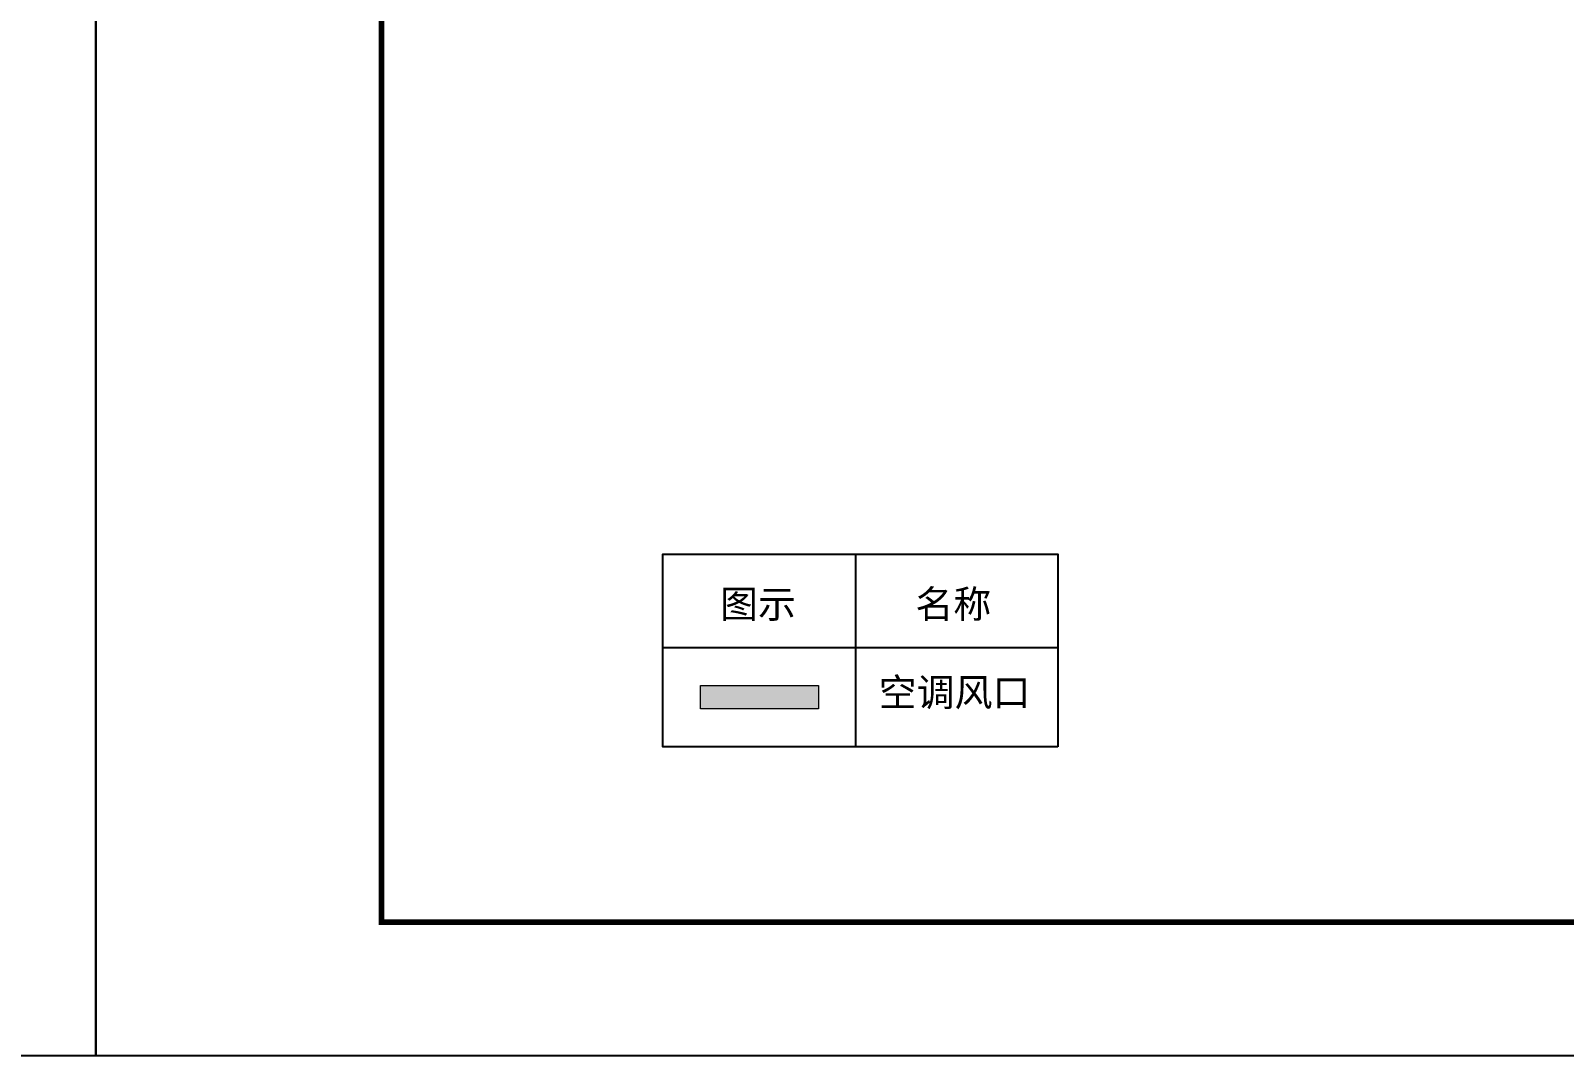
# Model space of a CAD drawing. Header units: millimetres. Extents: x 346472 to 732256, y -34068 to -15883.
# Drawn here: x 629083 to 636059, y -34068 to -29406 of the extents above; entities that cross this region are included whole.
import ezdxf

# ---------------------------------------------------------------- set-up
doc = ezdxf.new("R2010")
doc.units = ezdxf.units.MM
doc.header["$LTSCALE"] = 7
doc.layers.add('图框', color=9, linetype='Continuous')
doc.layers.add('消防', color=5, linetype='Continuous')
doc.layers.add('通风', color=3, linetype='Continuous', lineweight=0)
doc.styles.add('图签-黑体', font='')
doc.styles.get('图签-黑体').set_extended_font_data('SimHei')

msp = doc.modelspace()

# ---------------------------------------------------------------- hatches: boundary and pattern name
at = {"layer": '通风'}
h = msp.add_hatch(dxfattribs=at)
h.set_pattern_fill('ANGLE', color=3, scale=0.3645)
h.set_pattern_definition([(0, (478963.5949, -55562.058), (0, 2.5460325), [1.85166, -0.6943725]), (90, (478963.5949, -55562.058), (-2.5460325, 2e-16), [1.85166, -0.6943725])])
h.paths.add_polyline_path([(632129.3, -32385), (632129.3, -32491.3), (632666.8, -32491.3), (632666.8, -32385)])

# ---------------------------------------------------------------- linework, layer by layer
at = {"layer": '图框', "color": 251}
for points in [[(603660.5, -34068.2), (629379.6, -34068.2), (629379.6, -15882.9), (603660.5, -15882.9)], [(629379.6, -34068.2), (655098.7, -34068.2), (655098.7, -15882.9), (629379.6, -15882.9)]]:
    msp.add_lwpolyline(points, close=True, dxfattribs=at)
at = {"layer": '图框', "color": 251, "const_width": 26}
msp.add_lwpolyline([(630678.6, -16489.1), (654492.6, -16489.1), (654492.6, -33462), (630678.6, -33462)], close=True, dxfattribs=at)
at = {"layer": '消防', "color": 5, "ltscale": 2}
for p, q in [((632835, -31787.3), (632835, -32664)), ((633755.4, -31787.3), (633755.4, -32664)), ((631958.9, -32212.8), (633755.4, -32212.8))]:
    msp.add_line(p, q, dxfattribs=at)
msp.add_lwpolyline([(633755.4, -32664), (631958.9, -32664), (631958.9, -31787.3), (633755.4, -31787.3), (633755.4, -32664)], dxfattribs=at)
at = {"layer": '通风', "color": 3}
msp.add_lwpolyline([(632129.3, -32385), (632666.8, -32385), (632666.8, -32491.3), (632129.3, -32491.3)], close=True, dxfattribs=at)

# ---------------------------------------------------------------- texts
at = {"layer": '消防', "color": 5, "ltscale": 2, "style": '图签-黑体'}
for s, p in [('图示', (632218.4, -32078.2)), ('名称', (633107.2, -32078.2)), ('空调风口', (632940, -32479.8))]:
    msp.add_text(s, height=126.59, dxfattribs=at).set_placement(p)

doc.saveas('drawing.dxf')
